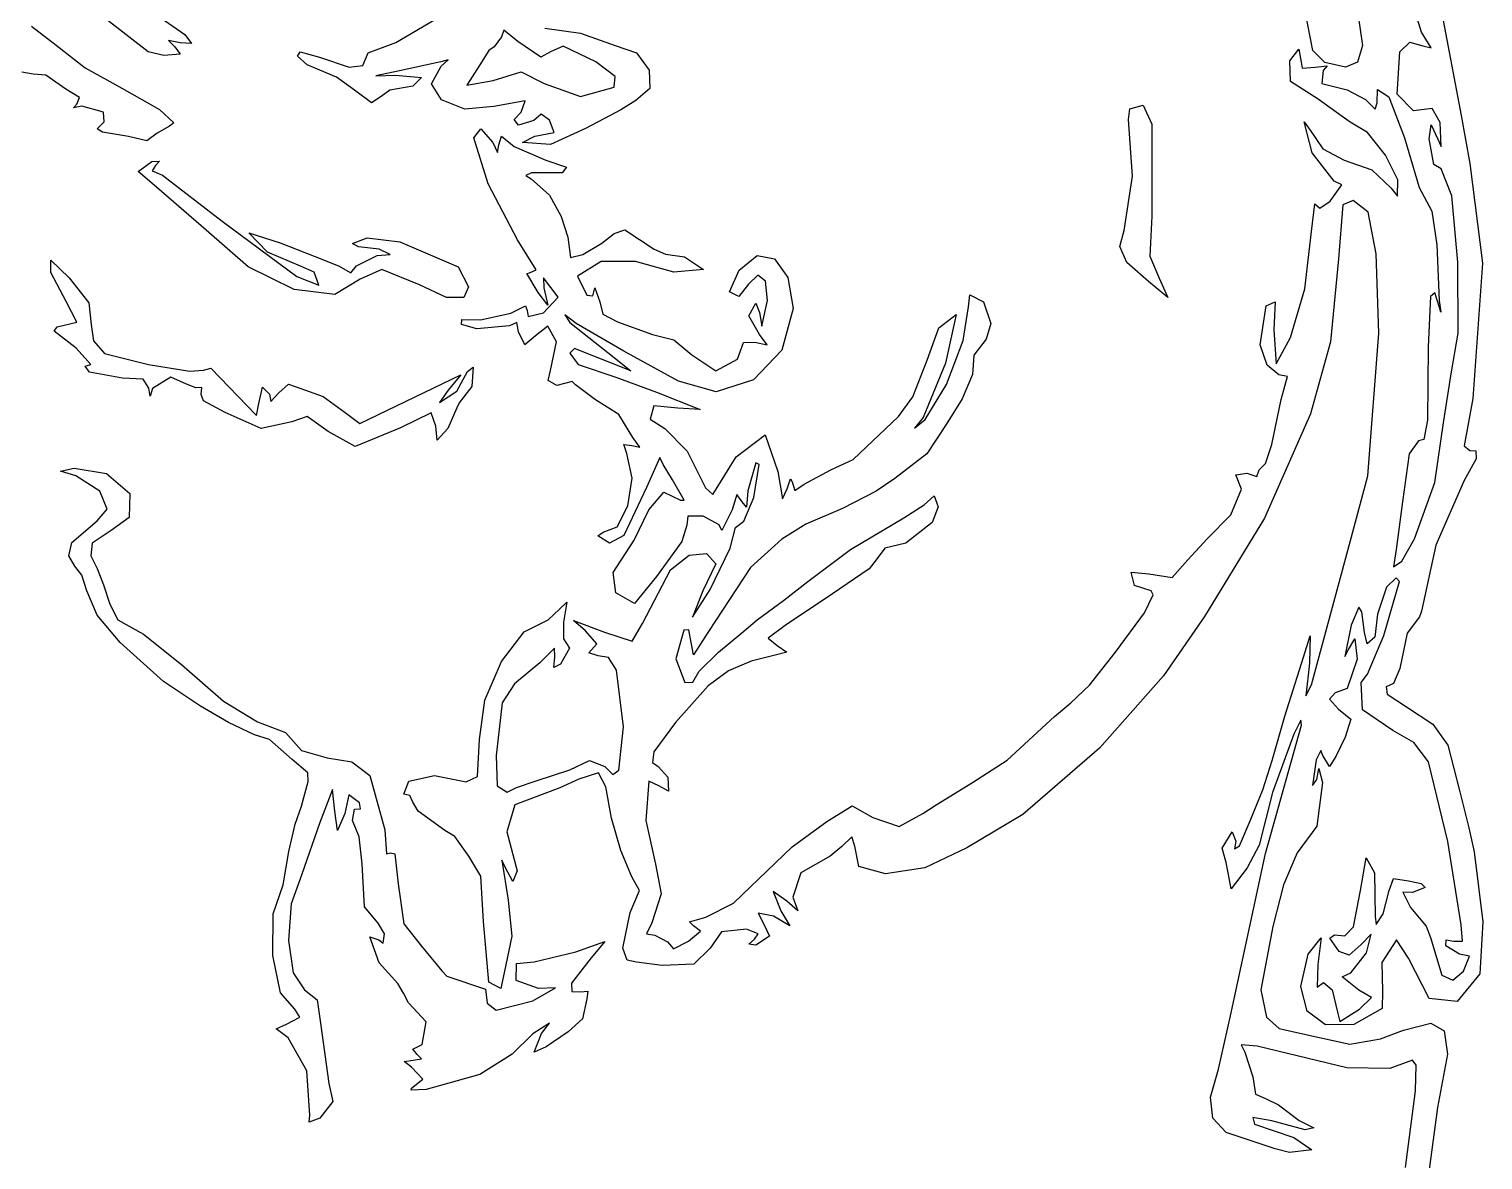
# Model space of a CAD drawing. Header units: centimetres. Extents: x 0 to 27.5, y -5.9 to 8.
# Drawn here: x 23.585 to 25.852, y -0.827 to 0.937 of the extents above; entities that cross this region are included whole.
import ezdxf

# ---------------------------------------------------------------- set-up
doc = ezdxf.new("R2010")
doc.units = ezdxf.units.CM
doc.header["$MEASUREMENT"] = 0
doc.layers.add('digi3 v3_Sketch1', color=7, linetype='Continuous')

msp = doc.modelspace()

# ---------------------------------------------------------------- linework, layer by layer
at = {"layer": 'digi3 v3_Sketch1'}
for p, q in [((25.5861, 0.9038), (25.5627, 1.0243)), ((25.756, 0.9322), (25.732, 1.0093)), ((23.731, 0.996), (23.8278, 0.9284)), ((25.6512, 0.9966), (25.6636, 0.9111)), ((24.1563, 0.9162), (24.2422, 0.9667)), ((25.7858, 0.9694), (25.8174, 0.8021)), ((23.5883, 0.9415), (23.6271, 0.9121)), ((23.7702, 0.9015), (23.7053, 0.9517)), ((24.3251, 0.9354), (24.3215, 0.925)), ((24.3469, 0.9175), (24.3251, 0.9354)), ((24.3889, 0.9386), (24.4446, 0.9307)), ((24.4446, 0.9307), (24.4986, 0.9116)), ((25.7711, 0.9076), (25.756, 0.9322)), ((23.6271, 0.9121), (23.6723, 0.8763)), ((23.8023, 0.9192), (23.8119, 0.9091)), ((23.8202, 0.9157), (23.8023, 0.9192)), ((23.8119, 0.9091), (23.8201, 0.8979)), ((23.8377, 0.9146), (23.8202, 0.9157)), ((23.8278, 0.9284), (23.8377, 0.9146)), ((24.1133, 0.9), (24.1563, 0.9162)), ((24.3098, 0.9094), (24.3018, 0.9037)), ((24.3215, 0.925), (24.3098, 0.9094)), ((24.3826, 0.893), (24.3469, 0.9175)), ((24.4173, 0.9102), (24.3977, 0.9016)), ((24.4683, 0.8861), (24.4173, 0.9102)), ((24.4986, 0.9116), (24.5318, 0.8998)), ((25.6636, 0.9111), (25.656, 0.8856)), ((25.7218, 0.9014), (25.7374, 0.9163)), ((25.7374, 0.9163), (25.7577, 0.9107)), ((25.7577, 0.9107), (25.7711, 0.9076)), ((23.7947, 0.8957), (23.7702, 0.9015)), ((23.7702, 0.9015), (23.7702, 0.9015)), ((23.8201, 0.8979), (23.7947, 0.8957)), ((24.0034, 0.8949), (24.0076, 0.9013)), ((24.0183, 0.8813), (24.0034, 0.8949)), ((24.0076, 0.9013), (24.0374, 0.8931)), ((24.0374, 0.8931), (24.0839, 0.8775)), ((24.1049, 0.8802), (24.1133, 0.9)), ((24.2269, 0.886), (24.1622, 0.8716)), ((24.2383, 0.8889), (24.2269, 0.886)), ((24.2273, 0.8792), (24.2383, 0.8889)), ((24.3018, 0.9037), (24.2876, 0.8813)), ((24.3977, 0.9016), (24.3826, 0.893)), ((24.4986, 0.8628), (24.4683, 0.8861)), ((24.5318, 0.8998), (24.5515, 0.8731)), ((25.5504, 0.8874), (25.5643, 0.9055)), ((25.5515, 0.855), (25.5504, 0.8874)), ((25.5643, 0.9055), (25.5684, 0.8856)), ((25.5684, 0.8856), (25.5699, 0.8758)), ((25.6053, 0.8846), (25.5861, 0.9038)), ((25.6373, 0.8778), (25.6053, 0.8846)), ((25.656, 0.8856), (25.6373, 0.8778)), ((25.7178, 0.8354), (25.7218, 0.9014)), ((23.5909, 0.8667), (23.5735, 0.8698)), ((23.611, 0.8649), (23.5909, 0.8667)), ((23.6419, 0.843), (23.611, 0.8649)), ((23.6723, 0.8763), (23.7291, 0.8449)), ((24.0641, 0.8618), (24.0183, 0.8813)), ((24.0919, 0.8419), (24.0641, 0.8618)), ((24.0839, 0.8775), (24.1049, 0.8802)), ((24.1622, 0.8716), (24.1253, 0.8642)), ((24.1253, 0.8642), (24.1562, 0.8651)), ((24.1562, 0.8651), (24.1964, 0.8615)), ((24.1964, 0.8615), (24.1828, 0.8479)), ((24.2124, 0.8515), (24.2273, 0.8792)), ((24.2876, 0.8813), (24.2671, 0.8493)), ((24.3081, 0.8568), (24.3521, 0.8705)), ((24.3521, 0.8705), (24.3877, 0.8519)), ((24.4968, 0.8463), (24.4986, 0.8628)), ((24.5515, 0.8731), (24.5528, 0.8441)), ((25.5699, 0.8758), (25.5901, 0.8774)), ((25.5901, 0.8774), (25.6085, 0.8799)), ((25.6023, 0.8726), (25.6006, 0.8523)), ((25.6085, 0.8799), (25.6023, 0.8726)), ((23.6633, 0.8303), (23.6419, 0.843)), ((23.7291, 0.8449), (23.7878, 0.8113)), ((24.1186, 0.822), (24.0919, 0.8419)), ((24.1474, 0.8419), (24.1338, 0.8319)), ((24.1828, 0.8479), (24.1474, 0.8419)), ((24.228, 0.8265), (24.2124, 0.8515)), ((24.2671, 0.8493), (24.3081, 0.8568)), ((24.3877, 0.8519), (24.4444, 0.832)), ((24.4444, 0.832), (24.4968, 0.8463)), ((24.4968, 0.8463), (24.4968, 0.8463)), ((24.5528, 0.8441), (24.531, 0.8258)), ((25.5948, 0.8279), (25.5515, 0.855)), ((25.6006, 0.8523), (25.6399, 0.8421)), ((25.6399, 0.8421), (25.6684, 0.827)), ((25.6869, 0.822), (25.6874, 0.8426)), ((25.6874, 0.8426), (25.7049, 0.8311)), ((23.654, 0.8143), (23.6593, 0.8201)), ((23.6669, 0.8166), (23.654, 0.8143)), ((23.6593, 0.8201), (23.6633, 0.8303)), ((23.7005, 0.8073), (23.6669, 0.8166)), ((24.1338, 0.8319), (24.1186, 0.822)), ((24.2639, 0.8121), (24.228, 0.8265)), ((24.3095, 0.8164), (24.2639, 0.8121)), ((24.3581, 0.8253), (24.3095, 0.8164)), ((24.352, 0.8076), (24.3581, 0.8253)), ((24.531, 0.8258), (24.5073, 0.811)), ((25.3012, 0.8128), (25.3218, 0.8185)), ((25.3218, 0.8185), (25.3351, 0.7886)), ((25.6322, 0.8005), (25.5948, 0.8279)), ((25.6684, 0.827), (25.6836, 0.812)), ((25.6836, 0.812), (25.6869, 0.822)), ((25.7049, 0.8311), (25.7291, 0.7672)), ((25.7435, 0.8092), (25.7178, 0.8354)), ((23.7019, 0.7921), (23.7005, 0.8073)), ((23.7878, 0.8113), (23.8102, 0.7907)), ((24.3411, 0.7961), (24.352, 0.8076)), ((24.3479, 0.7871), (24.3411, 0.7961)), ((24.3719, 0.7943), (24.3479, 0.7871)), ((24.3834, 0.8042), (24.3719, 0.7943)), ((24.3963, 0.7951), (24.3834, 0.8042)), ((24.4033, 0.7758), (24.3963, 0.7951)), ((24.4905, 0.8021), (24.4521, 0.7818)), ((24.5073, 0.811), (24.4905, 0.8021)), ((25.2987, 0.7959), (25.3012, 0.8128)), ((25.3054, 0.7075), (25.2987, 0.7959)), ((25.6446, 0.7918), (25.6322, 0.8005)), ((25.7723, 0.8132), (25.7435, 0.8092)), ((25.7851, 0.7913), (25.7723, 0.8132)), ((25.8174, 0.8021), (25.8314, 0.7274)), ((23.6907, 0.7816), (23.7019, 0.7921)), ((23.6992, 0.7763), (23.6907, 0.7816)), ((23.7398, 0.7694), (23.6992, 0.7763)), ((23.7846, 0.7745), (23.7685, 0.7624)), ((23.8037, 0.7853), (23.7846, 0.7745)), ((23.8102, 0.7907), (23.8037, 0.7853)), ((24.2781, 0.7673), (24.2891, 0.7815)), ((24.2891, 0.7815), (24.3077, 0.7598)), ((24.3734, 0.7697), (24.4033, 0.7758)), ((24.4521, 0.7818), (24.3978, 0.7567)), ((25.3351, 0.7886), (25.3351, 0.6454)), ((25.5731, 0.7921), (25.5824, 0.7794)), ((25.5855, 0.7437), (25.5731, 0.7921)), ((25.5824, 0.7794), (25.6022, 0.75)), ((25.6716, 0.7759), (25.6446, 0.7918)), ((25.6999, 0.7405), (25.6716, 0.7759)), ((25.7678, 0.7658), (25.7711, 0.7874)), ((25.7711, 0.7874), (25.7815, 0.765)), ((25.7865, 0.754), (25.7851, 0.7913)), ((23.7685, 0.7624), (23.7398, 0.7694)), ((24.3004, 0.6954), (24.2781, 0.7673)), ((24.3077, 0.7598), (24.3152, 0.7445)), ((24.3152, 0.7445), (24.3173, 0.7565)), ((24.3173, 0.7565), (24.3211, 0.7698)), ((24.3211, 0.7698), (24.341, 0.754)), ((24.341, 0.754), (24.3902, 0.7324)), ((24.3543, 0.7599), (24.3734, 0.7697)), ((24.3545, 0.7599), (24.3543, 0.7599)), ((24.3978, 0.7567), (24.3545, 0.7599)), ((25.6022, 0.75), (25.6353, 0.7324)), ((25.7291, 0.7672), (25.752, 0.6901)), ((25.7749, 0.726), (25.7678, 0.7658)), ((25.7815, 0.765), (25.7865, 0.754)), ((23.7548, 0.7149), (23.7763, 0.7304)), ((23.7763, 0.7304), (23.7882, 0.7308)), ((23.7882, 0.7308), (23.7819, 0.7243)), ((24.3902, 0.7324), (24.4229, 0.7218)), ((25.6197, 0.6999), (25.5855, 0.7437)), ((25.6353, 0.7324), (25.6785, 0.7176)), ((25.719, 0.7018), (25.6999, 0.7405)), ((25.7867, 0.7189), (25.7749, 0.726)), ((25.8314, 0.7274), (25.8509, 0.5717)), ((23.7835, 0.6905), (23.7548, 0.7149)), ((23.7819, 0.7243), (23.7766, 0.7158)), ((23.7766, 0.7158), (23.7928, 0.709)), ((23.7928, 0.709), (23.8858, 0.6375)), ((24.3683, 0.7129), (24.3591, 0.7088)), ((24.3591, 0.7088), (24.3677, 0.7036)), ((24.3677, 0.7036), (24.3961, 0.6779)), ((24.416, 0.713), (24.3683, 0.7129)), ((24.4229, 0.7218), (24.416, 0.713)), ((25.2924, 0.6229), (25.3054, 0.7075)), ((25.6785, 0.7176), (25.7078, 0.6893)), ((25.8029, 0.6771), (25.7867, 0.7189)), ((23.8608, 0.6233), (23.7835, 0.6905)), ((24.3465, 0.6083), (24.3004, 0.6954)), ((25.6133, 0.6686), (25.6316, 0.6942)), ((25.6316, 0.6942), (25.6197, 0.6999)), ((25.7078, 0.6893), (25.7186, 0.6761)), ((25.7186, 0.6761), (25.719, 0.7018)), ((25.752, 0.6901), (25.772, 0.6527)), ((24.3961, 0.6779), (24.4144, 0.6445)), ((25.5844, 0.6214), (25.5894, 0.6646)), ((25.5894, 0.6646), (25.5973, 0.6578)), ((25.5973, 0.6578), (25.6133, 0.6686)), ((25.6331, 0.6626), (25.6262, 0.5787)), ((25.6491, 0.6695), (25.6331, 0.6626)), ((25.6726, 0.6514), (25.6491, 0.6695)), ((25.8126, 0.5735), (25.8029, 0.6771)), ((23.8858, 0.6375), (24.0021, 0.5512)), ((24.4144, 0.6445), (24.4245, 0.6125)), ((25.3351, 0.6454), (25.3322, 0.5825)), ((25.6852, 0.5863), (25.6726, 0.6514)), ((25.772, 0.6527), (25.7795, 0.6005)), ((23.9263, 0.5659), (23.8608, 0.6233)), ((23.9273, 0.6194), (23.976, 0.6035)), ((23.9567, 0.5888), (23.9273, 0.6194)), ((24.4245, 0.6125), (24.4288, 0.5806)), ((24.4777, 0.603), (24.4972, 0.618)), ((24.4972, 0.618), (24.5138, 0.6236)), ((24.5138, 0.6236), (24.5594, 0.5939)), ((25.2856, 0.5977), (25.2924, 0.6229)), ((25.5741, 0.5318), (25.5844, 0.6214)), ((23.976, 0.6035), (24.0294, 0.583)), ((24.089, 0.6024), (24.1116, 0.6114)), ((24.0981, 0.5974), (24.089, 0.6024)), ((24.1304, 0.5936), (24.0981, 0.5974)), ((24.1116, 0.6114), (24.163, 0.6049)), ((24.1476, 0.5854), (24.1304, 0.5936)), ((24.163, 0.6049), (24.2539, 0.5663)), ((24.3756, 0.5616), (24.3465, 0.6083)), ((24.4481, 0.5855), (24.4777, 0.603)), ((24.5594, 0.5939), (24.5768, 0.586)), ((25.2966, 0.5731), (25.2856, 0.5977)), ((25.7795, 0.6005), (25.7834, 0.5134)), ((23.6188, 0.5575), (23.6185, 0.5766)), ((23.6185, 0.5766), (23.6472, 0.5489)), ((24.0077, 0.5671), (23.9567, 0.5888)), ((24.0294, 0.558), (24.0077, 0.5671)), ((24.0294, 0.583), (24.067, 0.5675)), ((24.067, 0.5675), (24.0866, 0.5569)), ((24.0866, 0.5569), (24.0952, 0.5675)), ((24.0952, 0.5675), (24.1274, 0.5837)), ((24.1274, 0.5837), (24.1476, 0.5854)), ((24.4288, 0.5806), (24.4481, 0.5855)), ((24.4769, 0.5742), (24.4396, 0.5516)), ((24.5303, 0.5745), (24.4769, 0.5742)), ((24.5901, 0.5578), (24.5303, 0.5745)), ((24.5768, 0.586), (24.6067, 0.5816)), ((24.6067, 0.5816), (24.6365, 0.5617)), ((24.6919, 0.5609), (24.72, 0.5836)), ((24.72, 0.5836), (24.7472, 0.5785)), ((24.7472, 0.5785), (24.7678, 0.5496)), ((25.3302, 0.5431), (25.2966, 0.5731)), ((25.3322, 0.5825), (25.3467, 0.5486)), ((25.6262, 0.5787), (25.6137, 0.4489)), ((25.6893, 0.4628), (25.6852, 0.5863)), ((25.8131, 0.4628), (25.8126, 0.5735)), ((25.8509, 0.5717), (25.8357, 0.3609)), ((23.6424, 0.5119), (23.6188, 0.5575)), ((23.6472, 0.5489), (23.6778, 0.5098)), ((23.998, 0.531), (23.9263, 0.5659)), ((24.0021, 0.5512), (24.0363, 0.5377)), ((24.0363, 0.5377), (24.0294, 0.558)), ((24.101, 0.5471), (24.0612, 0.5232)), ((24.1347, 0.5617), (24.101, 0.5471)), ((24.1936, 0.538), (24.1347, 0.5617)), ((24.2539, 0.5663), (24.2699, 0.5347)), ((24.3609, 0.5555), (24.3652, 0.5568)), ((24.3786, 0.5259), (24.3609, 0.5555)), ((24.3652, 0.5568), (24.3756, 0.5616)), ((24.4099, 0.5186), (24.3866, 0.5488)), ((24.3866, 0.5488), (24.3875, 0.5336)), ((24.4396, 0.5516), (24.4543, 0.522)), ((24.6365, 0.5617), (24.5901, 0.5578)), ((24.6769, 0.527), (24.6919, 0.5609)), ((24.7212, 0.5532), (24.7062, 0.5393)), ((24.7327, 0.544), (24.7212, 0.5532)), ((24.7361, 0.5134), (24.7327, 0.544)), ((24.7678, 0.5496), (24.7759, 0.5011)), ((25.3467, 0.5486), (25.3602, 0.5181)), ((24.0612, 0.5232), (23.998, 0.531)), ((24.1936, 0.538), (24.1936, 0.538)), ((24.2355, 0.5185), (24.1936, 0.538)), ((24.2699, 0.5347), (24.2624, 0.5181)), ((24.3937, 0.5061), (24.3786, 0.5259)), ((24.3875, 0.5336), (24.3937, 0.5061)), ((24.4543, 0.522), (24.4636, 0.5208)), ((24.4636, 0.5208), (24.4666, 0.5333)), ((24.4666, 0.5333), (24.4746, 0.5114)), ((24.6913, 0.5197), (24.6769, 0.527)), ((24.7062, 0.5393), (24.6913, 0.5197)), ((25.0496, 0.5037), (25.0517, 0.5226)), ((25.0517, 0.5226), (25.0726, 0.5114)), ((25.3302, 0.5431), (25.3302, 0.5431)), ((25.3602, 0.5181), (25.3302, 0.5431)), ((25.5516, 0.4561), (25.5741, 0.5318)), ((25.7766, 0.5254), (25.7697, 0.52)), ((25.7845, 0.5009), (25.7766, 0.5254)), ((23.6593, 0.4796), (23.6424, 0.5119)), ((23.6778, 0.5098), (23.6816, 0.4762)), ((24.2624, 0.5181), (24.2355, 0.5185)), ((24.3358, 0.4936), (24.3588, 0.5052)), ((24.3588, 0.5052), (24.3614, 0.4981)), ((24.3866, 0.4945), (24.4099, 0.5186)), ((24.4746, 0.5114), (24.4792, 0.4923)), ((24.707, 0.4897), (24.7178, 0.5093)), ((24.7178, 0.5093), (24.7237, 0.495)), ((24.7271, 0.4735), (24.7361, 0.5134)), ((24.7759, 0.5011), (24.7583, 0.4361)), ((25.0412, 0.4514), (25.0496, 0.5037)), ((25.0726, 0.5114), (25.0843, 0.4776)), ((25.5042, 0.4443), (25.5138, 0.5051)), ((25.5138, 0.5051), (25.5277, 0.5114)), ((25.5277, 0.5114), (25.5254, 0.4677)), ((25.7697, 0.52), (25.7661, 0.4412)), ((25.7834, 0.5134), (25.786, 0.4953)), ((25.786, 0.4953), (25.7845, 0.5009)), ((23.6286, 0.4723), (23.6593, 0.4796)), ((23.6816, 0.4762), (23.6853, 0.4506)), ((24.2589, 0.4764), (24.2593, 0.4841)), ((24.283, 0.4692), (24.2589, 0.4764)), ((24.2593, 0.4841), (24.2884, 0.4834)), ((24.2884, 0.4834), (24.3358, 0.4936)), ((24.3451, 0.4795), (24.3337, 0.4742)), ((24.3479, 0.4648), (24.3451, 0.4795)), ((24.3614, 0.4981), (24.3627, 0.4885)), ((24.3627, 0.4885), (24.3866, 0.4945)), ((24.4377, 0.4776), (24.4202, 0.4912)), ((24.4202, 0.4912), (24.4278, 0.4795)), ((24.4278, 0.4795), (24.4872, 0.4324)), ((24.5121, 0.4345), (24.4377, 0.4776)), ((24.4792, 0.4923), (24.5021, 0.4803)), ((24.5021, 0.4803), (24.5569, 0.4606)), ((24.7237, 0.4605), (24.707, 0.4897)), ((24.7237, 0.495), (24.7271, 0.4735)), ((25.0033, 0.471), (25.03, 0.4916)), ((25.03, 0.4916), (25.0138, 0.416)), ((25.0843, 0.4776), (25.0771, 0.4535)), ((23.624, 0.4657), (23.6286, 0.4723)), ((23.6583, 0.439), (23.624, 0.4657)), ((24.3337, 0.4742), (24.283, 0.4692)), ((24.3578, 0.4443), (24.3479, 0.4648)), ((24.3742, 0.4586), (24.3578, 0.4443)), ((24.3938, 0.4735), (24.3742, 0.4586)), ((24.4073, 0.4491), (24.3938, 0.4735)), ((24.5569, 0.4606), (24.5901, 0.4522)), ((24.7353, 0.4447), (24.7237, 0.4605)), ((24.985, 0.4206), (25.0033, 0.471)), ((25.0771, 0.4535), (25.058, 0.4281)), ((25.5254, 0.4677), (25.5294, 0.4149)), ((25.5294, 0.4149), (25.5516, 0.4561)), ((25.6723, 0.2402), (25.6893, 0.4628)), ((25.8019, 0.3994), (25.8131, 0.4628)), ((23.6812, 0.4138), (23.6583, 0.439)), ((23.6853, 0.4506), (23.7024, 0.4309)), ((23.7024, 0.4309), (23.771, 0.4138)), ((24.3979, 0.4043), (24.4073, 0.4491)), ((24.4351, 0.4386), (24.4276, 0.4312)), ((24.4276, 0.4312), (24.4411, 0.4138)), ((24.5228, 0.404), (24.4351, 0.4386)), ((24.4872, 0.4324), (24.5228, 0.404)), ((24.5974, 0.388), (24.5121, 0.4345)), ((24.5901, 0.4522), (24.6182, 0.429)), ((24.6891, 0.4219), (24.6988, 0.4482)), ((24.6988, 0.4482), (24.7162, 0.4486)), ((24.7583, 0.4361), (24.714, 0.3901)), ((24.7162, 0.4486), (24.7353, 0.4447)), ((25.0154, 0.3826), (25.0412, 0.4514)), ((25.5151, 0.4128), (25.5042, 0.4443)), ((25.6137, 0.4489), (25.5828, 0.3366)), ((25.7661, 0.4412), (25.7651, 0.327)), ((23.6724, 0.4113), (23.6812, 0.4138)), ((23.6788, 0.4019), (23.6724, 0.4113)), ((23.771, 0.4138), (23.8355, 0.4033)), ((24.2682, 0.4027), (24.2773, 0.4094)), ((24.2773, 0.4094), (24.2748, 0.3795)), ((24.4411, 0.4138), (24.4995, 0.394)), ((24.6182, 0.429), (24.6556, 0.4038)), ((24.6556, 0.4038), (24.6891, 0.4219)), ((24.9626, 0.3636), (24.985, 0.4206)), ((25.0138, 0.416), (24.9787, 0.3312)), ((25.058, 0.4281), (25.0557, 0.3982)), ((25.5334, 0.3976), (25.5151, 0.4128)), ((23.7306, 0.3923), (23.6788, 0.4019)), ((23.7628, 0.3907), (23.7306, 0.3923)), ((23.7716, 0.3769), (23.7628, 0.3907)), ((23.8056, 0.3938), (23.7773, 0.3765)), ((23.8302, 0.3829), (23.8056, 0.3938)), ((23.8355, 0.4033), (23.8565, 0.405)), ((23.8565, 0.405), (23.8683, 0.408)), ((23.8683, 0.408), (23.9395, 0.3341)), ((24.1006, 0.3215), (24.258, 0.3975)), ((24.258, 0.3975), (24.2382, 0.3735)), ((24.2516, 0.3724), (24.2682, 0.4027)), ((24.3941, 0.3888), (24.3979, 0.4043)), ((24.4074, 0.3811), (24.3941, 0.3888)), ((24.4313, 0.3875), (24.4074, 0.3811)), ((24.4367, 0.3822), (24.4313, 0.3875)), ((24.4995, 0.394), (24.563, 0.3707)), ((24.656, 0.3713), (24.5974, 0.388)), ((24.714, 0.3901), (24.656, 0.3713)), ((25.0557, 0.3982), (25.0398, 0.36)), ((25.547, 0.3951), (25.5334, 0.3976)), ((25.5371, 0.3593), (25.547, 0.3951)), ((25.7903, 0.3229), (25.8019, 0.3994)), ((23.7733, 0.3643), (23.7716, 0.3769)), ((23.7773, 0.3765), (23.7733, 0.3643)), ((23.8446, 0.3774), (23.8302, 0.3829)), ((23.8542, 0.3778), (23.8446, 0.3774)), ((23.8529, 0.3668), (23.8542, 0.3778)), ((23.8569, 0.3571), (23.8529, 0.3668)), ((23.9429, 0.3529), (23.9488, 0.3784)), ((23.9488, 0.3784), (23.9596, 0.3677)), ((23.9596, 0.3677), (23.9619, 0.3562)), ((23.9619, 0.3562), (23.9739, 0.3696)), ((23.9739, 0.3696), (23.9894, 0.3831)), ((23.9894, 0.3831), (24.0086, 0.3765)), ((24.0086, 0.3765), (24.0434, 0.364)), ((24.0434, 0.364), (24.0775, 0.3389)), ((24.2382, 0.3735), (24.2244, 0.3543)), ((24.2244, 0.3543), (24.2516, 0.3724)), ((24.2748, 0.3795), (24.2552, 0.3541)), ((24.468, 0.3589), (24.4367, 0.3822)), ((24.563, 0.3707), (24.6313, 0.3436)), ((24.9402, 0.3328), (24.9626, 0.3636)), ((24.9821, 0.3279), (25.0154, 0.3826)), ((23.8902, 0.3388), (23.8569, 0.3571)), ((23.9395, 0.3341), (23.9429, 0.3529)), ((24.2519, 0.3463), (24.2378, 0.3139)), ((24.2552, 0.3541), (24.2519, 0.3463)), ((24.5044, 0.3357), (24.468, 0.3589)), ((24.5589, 0.3494), (24.5532, 0.3283)), ((24.596, 0.3458), (24.5589, 0.3494)), ((24.6313, 0.3436), (24.596, 0.3458)), ((25.0398, 0.36), (25.0149, 0.3201)), ((25.5226, 0.2891), (25.5371, 0.3593)), ((25.8357, 0.3609), (25.8223, 0.2869)), ((23.9466, 0.3142), (23.8902, 0.3388)), ((23.9945, 0.3242), (23.9466, 0.3142)), ((24.0183, 0.3328), (23.9945, 0.3242)), ((24.0511, 0.3092), (24.0183, 0.3328)), ((24.0775, 0.3389), (24.1006, 0.3215)), ((24.2116, 0.3386), (24.1639, 0.3152)), ((24.2187, 0.3177), (24.2116, 0.3386)), ((24.2212, 0.296), (24.2187, 0.3177)), ((24.5261, 0.3001), (24.5044, 0.3357)), ((24.5532, 0.3283), (24.5758, 0.3142)), ((24.8697, 0.2654), (24.9402, 0.3328)), ((24.9787, 0.3312), (24.9652, 0.3143)), ((24.9652, 0.3143), (24.9821, 0.3279)), ((25.0149, 0.3201), (24.9846, 0.2745)), ((25.5828, 0.3366), (25.5111, 0.1742)), ((25.7651, 0.327), (25.7594, 0.2968)), ((25.7766, 0.2296), (25.7903, 0.3229)), ((24.0511, 0.3092), (24.0511, 0.3092)), ((24.0932, 0.2861), (24.0511, 0.3092)), ((24.1639, 0.3152), (24.0932, 0.2861)), ((24.2378, 0.3139), (24.2212, 0.296)), ((24.5369, 0.2849), (24.5261, 0.3001)), ((24.5758, 0.3142), (24.6108, 0.2784)), ((24.6873, 0.2699), (24.7324, 0.3043)), ((24.7324, 0.3043), (24.7522, 0.247)), ((25.7513, 0.2948), (25.7364, 0.2745)), ((25.7594, 0.2968), (25.7513, 0.2948)), ((24.5169, 0.2748), (24.5119, 0.2892)), ((24.5119, 0.2892), (24.5244, 0.2874)), ((24.5249, 0.2365), (24.5169, 0.2748)), ((24.5244, 0.2874), (24.5369, 0.2849)), ((24.6108, 0.2784), (24.6394, 0.2214)), ((24.9846, 0.2745), (24.9346, 0.2359)), ((25.5127, 0.2595), (25.5226, 0.2891)), ((25.7364, 0.2745), (25.7264, 0.1997)), ((25.8223, 0.2869), (25.8314, 0.2794)), ((25.8314, 0.2794), (25.8404, 0.2792)), ((25.8404, 0.2792), (25.841, 0.2665)), ((23.6336, 0.2474), (23.6551, 0.252)), ((23.6551, 0.252), (23.7056, 0.2439)), ((24.5683, 0.2686), (24.5474, 0.2217)), ((24.5734, 0.2576), (24.5683, 0.2686)), ((24.5877, 0.2337), (24.5734, 0.2576)), ((24.6559, 0.2192), (24.6873, 0.2699)), ((24.7178, 0.2604), (24.7056, 0.2166)), ((24.7148, 0.2062), (24.7233, 0.2578)), ((24.7233, 0.2578), (24.7178, 0.2604)), ((24.7933, 0.2269), (24.8349, 0.2496)), ((24.8349, 0.2496), (24.8697, 0.2654)), ((25.4989, 0.2392), (25.5027, 0.2497)), ((25.5027, 0.2497), (25.5127, 0.2595)), ((25.841, 0.2665), (25.8223, 0.2326)), ((23.6576, 0.2401), (23.6336, 0.2474)), ((23.6949, 0.2161), (23.6576, 0.2401)), ((23.7056, 0.2439), (23.7417, 0.2126)), ((24.5184, 0.1935), (24.5249, 0.2365)), ((24.606, 0.2022), (24.5877, 0.2337)), ((24.7522, 0.247), (24.7597, 0.2044)), ((24.7667, 0.2196), (24.7719, 0.2356)), ((24.7719, 0.2356), (24.7747, 0.2305)), ((24.7747, 0.2305), (24.7785, 0.217)), ((24.7785, 0.217), (24.7933, 0.2269)), ((24.9346, 0.2359), (24.9054, 0.216)), ((25.4663, 0.2415), (25.4837, 0.2441)), ((25.4749, 0.2192), (25.4663, 0.2415)), ((25.4837, 0.2441), (25.4989, 0.2392)), ((25.6464, 0.145), (25.6723, 0.2402)), ((25.7451, 0.1417), (25.7766, 0.2296)), ((25.8223, 0.2326), (25.7779, 0.1321)), ((23.7063, 0.1881), (23.6949, 0.2161)), ((23.7417, 0.2126), (23.7406, 0.1752)), ((24.5474, 0.2217), (24.5118, 0.1471)), ((24.5509, 0.1873), (24.5745, 0.2144)), ((24.5745, 0.2144), (24.6002, 0.2022)), ((24.6394, 0.2214), (24.651, 0.2111)), ((24.651, 0.2111), (24.6559, 0.2192)), ((24.6883, 0.2108), (24.681, 0.1873)), ((24.6965, 0.1997), (24.6883, 0.2108)), ((24.6994, 0.1692), (24.7148, 0.2062)), ((24.7056, 0.2166), (24.7034, 0.1911)), ((24.7597, 0.2044), (24.7667, 0.2196)), ((24.9054, 0.216), (24.8531, 0.1891)), ((24.9801, 0.1949), (24.9961, 0.209)), ((24.9961, 0.209), (25.0022, 0.1919)), ((25.4587, 0.1792), (25.4749, 0.2192)), ((23.6911, 0.1699), (23.7063, 0.1881)), ((24.5019, 0.1606), (24.5184, 0.1935)), ((24.5283, 0.14), (24.5509, 0.1873)), ((24.6002, 0.2022), (24.606, 0.2022)), ((24.681, 0.1873), (24.6647, 0.1549)), ((24.7034, 0.1911), (24.6965, 0.1997)), ((24.8531, 0.1891), (24.7958, 0.1648)), ((24.9484, 0.1748), (24.9801, 0.1949)), ((25.0022, 0.1919), (24.9927, 0.1671)), ((25.7264, 0.1997), (25.7165, 0.1251)), ((23.6512, 0.1363), (23.6911, 0.1699)), ((23.7406, 0.1752), (23.7128, 0.1549)), ((24.4798, 0.1523), (24.5019, 0.1606)), ((24.6101, 0.1632), (24.6024, 0.1375)), ((24.6117, 0.1774), (24.6101, 0.1632)), ((24.6358, 0.1771), (24.6117, 0.1774)), ((24.6608, 0.1638), (24.6358, 0.1771)), ((24.6647, 0.1549), (24.6608, 0.1638)), ((24.678, 0.1274), (24.6864, 0.1595)), ((24.6864, 0.1595), (24.6994, 0.1692)), ((24.7958, 0.1648), (24.7584, 0.1411)), ((24.8655, 0.1251), (24.9484, 0.1748)), ((24.9927, 0.1671), (24.9517, 0.135)), ((25.5111, 0.1742), (25.4176, 0.0205)), ((25.4217, 0.142), (25.4587, 0.1792)), ((23.6467, 0.1154), (23.6512, 0.1363)), ((23.7128, 0.1549), (23.6832, 0.135)), ((24.4713, 0.1467), (24.4798, 0.1523)), ((24.4898, 0.1353), (24.4713, 0.1467)), ((24.5118, 0.1471), (24.4898, 0.1353)), ((24.4955, 0.0893), (24.5283, 0.14)), ((24.6024, 0.1375), (24.5628, 0.083)), ((24.7584, 0.1411), (24.7096, 0.0973)), ((25.3917, 0.1089), (25.4217, 0.142)), ((25.5844, -0.086), (25.6464, 0.145)), ((25.7249, 0.1069), (25.7451, 0.1417)), ((23.6559, 0.099), (23.6467, 0.1154)), ((23.6832, 0.135), (23.6808, 0.1151)), ((23.6808, 0.1151), (23.6908, 0.0958)), ((24.585, 0.0936), (24.614, 0.1163)), ((24.614, 0.1163), (24.6409, 0.119)), ((24.6409, 0.119), (24.6553, 0.1029)), ((24.6467, 0.0627), (24.678, 0.1274)), ((24.7988, 0.0753), (24.8655, 0.1251)), ((24.9189, 0.1274), (24.9054, 0.1091)), ((24.9517, 0.135), (24.9189, 0.1274)), ((25.7165, 0.1251), (25.712, 0.098)), ((25.7779, 0.1321), (25.756, 0.0289)), ((23.6667, 0.0852), (23.6559, 0.099)), ((23.6908, 0.0958), (23.7008, 0.0703)), ((24.541, 0.01), (24.585, 0.0936)), ((24.6553, 0.1029), (24.6354, 0.0605)), ((24.7096, 0.0973), (24.6442, -0.0029)), ((24.8947, 0.0952), (24.8374, 0.056)), ((24.9054, 0.1091), (24.8947, 0.0952)), ((25.367, 0.0816), (25.3917, 0.1089)), ((25.712, 0.098), (25.7249, 0.1069)), ((23.6747, 0.0607), (23.6667, 0.0852)), ((23.7008, 0.0703), (23.7107, 0.0398)), ((24.4994, 0.0575), (24.4955, 0.0893)), ((24.5628, 0.083), (24.5285, 0.0411)), ((24.761, 0.0454), (24.7988, 0.0753)), ((25.3033, 0.0897), (25.3308, 0.0875)), ((25.3084, 0.069), (25.3033, 0.0897)), ((25.3341, 0.0608), (25.3084, 0.069)), ((25.3308, 0.0875), (25.367, 0.0816)), ((25.6972, -0.009), (25.7215, 0.0753)), ((25.7165, 0.081), (25.7014, 0.0664)), ((25.7215, 0.0753), (25.7165, 0.081)), ((23.6908, 0.0226), (23.6747, 0.0607)), ((24.5285, 0.0411), (24.4994, 0.0575)), ((24.619, 0.0199), (24.6467, 0.0627)), ((24.6354, 0.0605), (24.619, 0.0199)), ((24.7197, 0.0155), (24.761, 0.0454)), ((24.8374, 0.056), (24.7635, 0.0065)), ((25.3238, 0.0266), (25.3374, 0.0543)), ((25.3374, 0.0543), (25.3341, 0.0608)), ((25.7014, 0.0664), (25.6874, 0.0243)), ((23.7107, 0.0398), (23.7232, 0.0155)), ((24.3941, 0.0154), (24.4118, 0.0319)), ((24.4118, 0.0319), (24.4231, 0.0432)), ((24.4231, 0.0432), (24.4181, 0.0119)), ((25.2789, -0.0351), (25.3238, 0.0266)), ((25.6581, 0.0355), (25.646, 0.0071)), ((25.6629, 0.028), (25.6581, 0.0355)), ((25.6671, -0.0044), (25.6629, 0.028)), ((25.6874, 0.0243), (25.683, -0.0116)), ((25.756, 0.0289), (25.7526, 0.02)), ((23.7268, -0.0201), (23.6908, 0.0226)), ((23.7232, 0.0155), (23.763, -0.0069)), ((24.3567, -0.0034), (24.3941, 0.0154)), ((24.4181, 0.0119), (24.4178, -0.0143)), ((24.4524, -0.0014), (24.4336, 0.0143)), ((24.4336, 0.0143), (24.4821, -0.0039)), ((24.5253, -0.0177), (24.541, 0.01)), ((24.696, -0.0048), (24.7197, 0.0155)), ((24.7635, 0.0065), (24.737, -0.0131)), ((25.4176, 0.0205), (25.3537, -0.0716)), ((25.646, 0.0071), (25.6365, -0.0418)), ((25.7526, 0.02), (25.7333, -0.0052)), ((23.7942, -0.0808), (23.7268, -0.0201)), ((23.763, -0.0069), (23.8224, -0.0542)), ((24.3212, -0.0496), (24.3567, -0.0034)), ((24.4178, -0.0143), (24.4271, -0.0289)), ((24.4699, -0.0218), (24.4524, -0.0014)), ((24.4574, -0.0361), (24.4699, -0.0218)), ((24.4821, -0.0039), (24.5253, -0.0177)), ((24.6057, -0.0007), (24.5933, -0.0452)), ((24.6133, -0.0003), (24.6057, -0.0007)), ((24.6169, -0.0198), (24.6133, -0.0003)), ((24.6208, -0.0389), (24.6169, -0.0198)), ((24.6442, -0.0029), (24.6208, -0.0389)), ((24.6599, -0.0348), (24.696, -0.0048)), ((24.737, -0.0131), (24.751, -0.0243)), ((25.5689, -0.0526), (25.5821, -0.0096)), ((25.5821, -0.0096), (25.5814, -0.0521)), ((25.6422, -0.0309), (25.6519, -0.0143)), ((25.6519, -0.0143), (25.6555, -0.046)), ((25.6712, -0.0218), (25.6671, -0.0044)), ((25.683, -0.0116), (25.6712, -0.0218)), ((25.6717, -0.0691), (25.6972, -0.009)), ((25.7333, -0.0052), (25.7219, -0.0606)), ((24.4037, -0.0286), (24.3811, -0.0518)), ((24.4029, -0.0586), (24.4043, -0.0423)), ((24.4043, -0.0423), (24.4037, -0.0286)), ((24.4271, -0.0289), (24.4134, -0.0535)), ((24.4722, -0.0407), (24.4574, -0.0361)), ((24.4883, -0.0431), (24.4722, -0.0407)), ((24.5006, -0.0632), (24.4883, -0.0431)), ((24.5933, -0.0452), (24.6073, -0.0822)), ((24.6293, -0.0647), (24.6599, -0.0348)), ((24.748, -0.0398), (24.7107, -0.0488)), ((24.766, -0.0349), (24.748, -0.0398)), ((24.751, -0.0243), (24.766, -0.0349)), ((25.2382, -0.0865), (25.2789, -0.0351)), ((25.6365, -0.0418), (25.6422, -0.0309)), ((23.8224, -0.0542), (23.8881, -0.1114)), ((24.2954, -0.11), (24.3212, -0.0496)), ((24.3811, -0.0518), (24.3415, -0.0841)), ((24.4134, -0.0535), (24.4029, -0.0586)), ((24.5115, -0.1512), (24.5006, -0.0632)), ((24.6196, -0.0816), (24.6293, -0.0647)), ((24.675, -0.0638), (24.6434, -0.0874)), ((24.7107, -0.0488), (24.675, -0.0638)), ((25.5429, -0.135), (25.5689, -0.0526)), ((25.5814, -0.0521), (25.5752, -0.1031)), ((25.6555, -0.046), (25.6397, -0.0914)), ((25.7219, -0.0606), (25.7119, -0.084)), ((23.8521, -0.119), (23.7942, -0.0808)), ((24.3415, -0.0841), (24.3225, -0.1139)), ((24.6434, -0.0874), (24.5925, -0.1444)), ((24.6073, -0.0822), (24.6196, -0.0816)), ((25.2091, -0.1139), (25.2382, -0.0865)), ((25.3537, -0.0716), (25.2536, -0.1846)), ((25.5752, -0.1031), (25.5844, -0.086)), ((25.6615, -0.0823), (25.6717, -0.0691)), ((25.6638, -0.1249), (25.6615, -0.0823)), ((25.7119, -0.084), (25.7008, -0.0889)), ((25.7008, -0.0889), (25.7025, -0.1002)), ((23.8881, -0.1114), (23.941, -0.1438)), ((24.2868, -0.1712), (24.2954, -0.11)), ((25.6212, -0.0983), (25.6124, -0.1083)), ((25.6124, -0.1083), (25.6262, -0.1238)), ((25.6397, -0.0914), (25.6212, -0.0983)), ((25.7025, -0.1002), (25.7322, -0.1204)), ((23.8957, -0.1447), (23.8521, -0.119)), ((24.3225, -0.1139), (24.3129, -0.196)), ((25.1095, -0.2033), (25.1834, -0.1352)), ((25.1834, -0.1352), (25.2091, -0.1139)), ((25.5229, -0.2038), (25.5429, -0.135)), ((25.6262, -0.1238), (25.6455, -0.1395)), ((25.7113, -0.1573), (25.6638, -0.1249)), ((25.7322, -0.1204), (25.7736, -0.1474)), ((23.9363, -0.1637), (23.8957, -0.1447)), ((23.941, -0.1438), (23.9845, -0.16)), ((24.5041, -0.2192), (24.5115, -0.1512)), ((24.5925, -0.1444), (24.559, -0.1906)), ((25.5124, -0.3488), (25.5685, -0.1487)), ((25.5676, -0.141), (25.5569, -0.1628)), ((25.5685, -0.1487), (25.5676, -0.141)), ((25.6455, -0.1395), (25.6368, -0.1676)), ((25.7438, -0.176), (25.7113, -0.1573)), ((25.7736, -0.1474), (25.7968, -0.1802)), ((23.9597, -0.1711), (23.9363, -0.1637)), ((23.995, -0.2026), (23.9597, -0.1711)), ((23.9845, -0.16), (24.0094, -0.1884)), ((24.2839, -0.2291), (24.2868, -0.1712)), ((25.5569, -0.1628), (25.5236, -0.254)), ((25.6368, -0.1676), (25.6223, -0.1978)), ((25.7665, -0.2062), (25.7438, -0.176)), ((25.7968, -0.1802), (25.8156, -0.2529)), ((24.0192, -0.2233), (23.995, -0.2026)), ((24.0094, -0.1884), (24.0494, -0.1999)), ((24.0494, -0.1999), (24.088, -0.2062)), ((24.3129, -0.196), (24.3143, -0.2436)), ((24.559, -0.1906), (24.5565, -0.207)), ((25.0558, -0.2384), (25.1095, -0.2033)), ((25.2536, -0.1846), (25.1342, -0.2881)), ((25.5083, -0.2496), (25.5229, -0.2038)), ((25.5914, -0.2029), (25.5859, -0.2427)), ((25.599, -0.1883), (25.5914, -0.2029)), ((25.6018, -0.196), (25.599, -0.1883)), ((25.6123, -0.2131), (25.6018, -0.196)), ((25.6223, -0.1978), (25.6123, -0.2131)), ((24.0198, -0.2369), (24.0192, -0.2233)), ((24.088, -0.2062), (24.116, -0.2271)), ((24.3756, -0.2357), (24.4277, -0.2183)), ((24.4277, -0.2183), (24.4587, -0.204)), ((24.4724, -0.223), (24.4418, -0.2331)), ((24.4587, -0.204), (24.4823, -0.2134)), ((24.484, -0.2448), (24.4724, -0.223)), ((24.4823, -0.2134), (24.4948, -0.226)), ((24.4948, -0.226), (24.5041, -0.2192)), ((24.5565, -0.207), (24.5658, -0.2134)), ((24.5658, -0.2134), (24.5807, -0.2297)), ((25.5925, -0.2334), (25.5955, -0.2165)), ((25.5955, -0.2165), (25.6016, -0.2383)), ((25.7969, -0.3304), (25.7665, -0.2062)), ((24.0094, -0.2752), (24.0198, -0.2369)), ((24.0576, -0.249), (24.0383, -0.3004)), ((24.0614, -0.2827), (24.0576, -0.249)), ((24.116, -0.2271), (24.1395, -0.3121)), ((24.1692, -0.2564), (24.1767, -0.2361)), ((24.1767, -0.2361), (24.2167, -0.2272)), ((24.2167, -0.2272), (24.2661, -0.237)), ((24.2661, -0.237), (24.2839, -0.2291)), ((24.3143, -0.2436), (24.3299, -0.2533)), ((24.3299, -0.2533), (24.3445, -0.2458)), ((24.4124, -0.2466), (24.3419, -0.2731)), ((24.3445, -0.2458), (24.3756, -0.2357)), ((24.4418, -0.2331), (24.4124, -0.2466)), ((24.4928, -0.2941), (24.484, -0.2448)), ((24.5509, -0.2361), (24.5461, -0.2973)), ((24.5668, -0.2433), (24.5509, -0.2361)), ((24.5815, -0.2519), (24.5668, -0.2433)), ((24.5807, -0.2297), (24.5815, -0.2519)), ((24.999, -0.2732), (25.0558, -0.2384)), ((25.5859, -0.2427), (25.5925, -0.2334)), ((25.6016, -0.2383), (25.5926, -0.3064)), ((24.0833, -0.2574), (24.0769, -0.2864)), ((24.1001, -0.2699), (24.0833, -0.2574)), ((24.1015, -0.2795), (24.1001, -0.2699)), ((24.1785, -0.2583), (24.1692, -0.2564)), ((24.1824, -0.2677), (24.1785, -0.2583)), ((24.1914, -0.2831), (24.1824, -0.2677)), ((25.4887, -0.2982), (25.5083, -0.2496)), ((25.5236, -0.254), (25.5028, -0.3361)), ((25.8156, -0.2529), (25.8294, -0.3092)), ((23.9994, -0.3031), (24.0094, -0.2752)), ((24.0658, -0.313), (24.0614, -0.2827)), ((24.0769, -0.2864), (24.0658, -0.313)), ((24.089, -0.2975), (24.092, -0.2799)), ((24.092, -0.2799), (24.1015, -0.2795)), ((24.2121, -0.2981), (24.1914, -0.2831)), ((24.3419, -0.2731), (24.3296, -0.3154)), ((24.5072, -0.3441), (24.4928, -0.2941)), ((24.8287, -0.2991), (24.8681, -0.2746)), ((24.8681, -0.2746), (24.9002, -0.2929)), ((24.9002, -0.2929), (24.9411, -0.3071)), ((24.9411, -0.3071), (24.978, -0.2866)), ((24.978, -0.2866), (24.999, -0.2732)), ((25.1342, -0.2881), (25.0471, -0.3403)), ((23.9895, -0.3459), (23.9994, -0.3031)), ((24.0383, -0.3004), (24.0095, -0.3827)), ((24.0996, -0.323), (24.089, -0.2975)), ((24.1395, -0.3121), (24.142, -0.3493)), ((24.2331, -0.313), (24.2121, -0.2981)), ((24.2483, -0.3226), (24.2331, -0.313)), ((24.3296, -0.3154), (24.3456, -0.3762)), ((24.5461, -0.2973), (24.5616, -0.3654)), ((24.7745, -0.3386), (24.8287, -0.2991)), ((25.4452, -0.3409), (25.4605, -0.3154)), ((25.4605, -0.3154), (25.4665, -0.3296)), ((25.4718, -0.337), (25.4887, -0.2982)), ((25.5926, -0.3064), (25.5618, -0.3479)), ((25.8294, -0.3092), (25.8379, -0.3463)), ((24.1039, -0.3653), (24.0996, -0.323)), ((24.2706, -0.3529), (24.2483, -0.3226)), ((24.6831, -0.4265), (24.7745, -0.3386)), ((24.8521, -0.3379), (24.8336, -0.3532)), ((24.8677, -0.323), (24.8521, -0.3379)), ((24.8722, -0.3373), (24.8677, -0.323)), ((24.8785, -0.3695), (24.8722, -0.3373)), ((25.4665, -0.3296), (25.464, -0.3415)), ((25.464, -0.3415), (25.4718, -0.337)), ((25.5028, -0.3361), (25.4841, -0.3715)), ((25.8178, -0.46), (25.7969, -0.3304)), ((23.9808, -0.3981), (23.9895, -0.3459)), ((24.142, -0.3493), (24.1481, -0.3479)), ((24.1481, -0.3479), (24.1551, -0.3493)), ((24.1551, -0.3493), (24.1604, -0.3965)), ((24.289, -0.3841), (24.2706, -0.3529)), ((24.3272, -0.3703), (24.3216, -0.3596)), ((24.3216, -0.3596), (24.3318, -0.4216)), ((24.5244, -0.3852), (24.5072, -0.3441)), ((24.8336, -0.3532), (24.7882, -0.3792)), ((25.0471, -0.3403), (24.9812, -0.3713)), ((25.451, -0.3628), (25.4452, -0.3409)), ((25.4579, -0.6022), (25.5124, -0.3488)), ((25.5618, -0.3479), (25.5404, -0.3976)), ((25.6605, -0.4068), (25.6696, -0.3555)), ((25.6696, -0.3555), (25.6826, -0.3792)), ((25.8379, -0.3463), (25.8516, -0.4558)), ((24.0095, -0.3827), (23.9936, -0.4277)), ((24.1077, -0.4322), (24.1039, -0.3653)), ((24.2933, -0.4553), (24.289, -0.3841)), ((24.3391, -0.3927), (24.3272, -0.3703)), ((24.3456, -0.3762), (24.3391, -0.3927)), ((24.5363, -0.4068), (24.5244, -0.3852)), ((24.5616, -0.3654), (24.5703, -0.4119)), ((24.7882, -0.3792), (24.7756, -0.4171)), ((24.9199, -0.3809), (24.8785, -0.3695)), ((24.9812, -0.3713), (24.9199, -0.3809)), ((25.4566, -0.3902), (25.451, -0.3628)), ((25.4841, -0.3715), (25.4592, -0.4039)), ((25.6826, -0.3792), (25.6838, -0.4474)), ((23.9654, -0.4429), (23.9808, -0.3981)), ((24.1604, -0.3965), (24.1692, -0.4585)), ((24.5219, -0.4408), (24.5363, -0.4068)), ((25.4592, -0.4039), (25.4566, -0.3902)), ((25.5404, -0.3976), (25.524, -0.4628)), ((25.6498, -0.4636), (25.6605, -0.4068)), ((25.6961, -0.4429), (25.7052, -0.4066)), ((25.7052, -0.4066), (25.7122, -0.388)), ((25.7122, -0.388), (25.7357, -0.3917)), ((25.7357, -0.3917), (25.7551, -0.3959)), ((25.7617, -0.4021), (25.7418, -0.4097)), ((25.7551, -0.3959), (25.7617, -0.4021)), ((23.9936, -0.4277), (23.9894, -0.4845)), ((24.3318, -0.4216), (24.3373, -0.4777)), ((24.5703, -0.4119), (24.5556, -0.4569)), ((24.6397, -0.4484), (24.6831, -0.4265)), ((24.7664, -0.4231), (24.7449, -0.4084)), ((24.7449, -0.4084), (24.7571, -0.4385)), ((24.7832, -0.4386), (24.7664, -0.4231)), ((24.7756, -0.4171), (24.7832, -0.4386)), ((25.7269, -0.4091), (25.7389, -0.4334)), ((25.7418, -0.4097), (25.7269, -0.4091)), ((23.965, -0.5079), (23.9654, -0.4429)), ((24.1288, -0.4574), (24.1077, -0.4322)), ((24.5105, -0.4967), (24.5219, -0.4408)), ((24.6143, -0.4554), (24.6397, -0.4484)), ((24.7454, -0.4468), (24.7216, -0.4419)), ((24.7216, -0.4419), (24.7299, -0.4583)), ((24.7708, -0.4618), (24.7454, -0.4468)), ((24.7571, -0.4385), (24.7708, -0.4618)), ((25.6838, -0.4474), (25.685, -0.4596)), ((25.685, -0.4596), (25.6961, -0.4429)), ((25.7389, -0.4334), (25.7632, -0.4624)), ((24.1387, -0.4742), (24.1288, -0.4574)), ((24.1366, -0.4889), (24.1387, -0.4742)), ((24.1692, -0.4585), (24.1966, -0.4934)), ((24.3015, -0.5495), (24.2933, -0.4553)), ((24.5556, -0.4569), (24.5474, -0.4742)), ((24.5474, -0.4742), (24.5606, -0.4764)), ((24.6127, -0.4857), (24.6318, -0.4702)), ((24.6205, -0.462), (24.6143, -0.4554)), ((24.6318, -0.4702), (24.6205, -0.462)), ((24.6643, -0.471), (24.6466, -0.4967)), ((24.7032, -0.4669), (24.6643, -0.471)), ((24.7216, -0.4742), (24.7032, -0.4669)), ((24.7157, -0.4828), (24.7216, -0.4742)), ((24.7299, -0.4583), (24.7391, -0.478)), ((25.524, -0.4628), (25.5054, -0.5618)), ((25.6127, -0.4811), (25.6199, -0.4758)), ((25.6199, -0.4758), (25.6361, -0.4773)), ((25.6361, -0.4773), (25.6498, -0.4636)), ((25.6773, -0.4748), (25.6616, -0.4909)), ((25.6702, -0.5038), (25.6773, -0.4748)), ((25.7632, -0.4624), (25.7697, -0.4798)), ((25.8196, -0.4856), (25.8178, -0.46)), ((25.8516, -0.4558), (25.8467, -0.5367)), ((23.9894, -0.4845), (23.9963, -0.5351)), ((24.1159, -0.4792), (24.13, -0.4837)), ((24.1305, -0.5195), (24.1159, -0.4792)), ((24.13, -0.4837), (24.1366, -0.4889)), ((24.1966, -0.4934), (24.2284, -0.5319)), ((24.3373, -0.4777), (24.328, -0.5227)), ((24.4373, -0.5023), (24.4822, -0.4861)), ((24.4822, -0.4861), (24.461, -0.5115)), ((24.5175, -0.5152), (24.5105, -0.4967)), ((24.5606, -0.4764), (24.5803, -0.487)), ((24.5803, -0.487), (24.5897, -0.4975)), ((24.5897, -0.4975), (24.6127, -0.4857)), ((24.6466, -0.4967), (24.6214, -0.5217)), ((24.707, -0.4903), (24.7157, -0.4828)), ((24.7177, -0.4921), (24.707, -0.4903)), ((24.7391, -0.478), (24.7177, -0.4921)), ((25.5789, -0.5059), (25.5993, -0.4806)), ((25.5993, -0.4806), (25.594, -0.5221)), ((25.6272, -0.5021), (25.6127, -0.4811)), ((25.6616, -0.4909), (25.643, -0.5076)), ((25.7167, -0.4836), (25.694, -0.5192)), ((25.7354, -0.5123), (25.7167, -0.4836)), ((25.7697, -0.4798), (25.7875, -0.539)), ((25.7938, -0.4931), (25.794, -0.4839)), ((25.815, -0.5058), (25.7938, -0.4931)), ((25.794, -0.4839), (25.8063, -0.4858)), ((25.8063, -0.4858), (25.8196, -0.4856)), ((23.9769, -0.5664), (23.965, -0.5079)), ((24.1597, -0.552), (24.1305, -0.5195)), ((24.3443, -0.547), (24.3449, -0.5208)), ((24.3449, -0.5208), (24.3723, -0.5179)), ((24.3723, -0.5179), (24.4373, -0.5023)), ((24.461, -0.5115), (24.4307, -0.5513)), ((24.532, -0.5187), (24.5175, -0.5152)), ((24.5719, -0.5238), (24.532, -0.5187)), ((25.5674, -0.5564), (25.5789, -0.5059)), ((25.643, -0.5076), (25.6272, -0.5021)), ((25.6458, -0.5351), (25.6702, -0.5038)), ((25.694, -0.5192), (25.6948, -0.5637)), ((25.7675, -0.5752), (25.7354, -0.5123)), ((25.8304, -0.509), (25.815, -0.5058)), ((25.8211, -0.5327), (25.8304, -0.509)), ((23.9963, -0.5351), (24.0141, -0.5618)), ((24.2284, -0.5319), (24.2359, -0.5404)), ((24.2359, -0.5404), (24.2966, -0.5604)), ((24.328, -0.5227), (24.3203, -0.5596)), ((24.6214, -0.5217), (24.5719, -0.5238)), ((25.594, -0.5221), (25.593, -0.5573)), ((25.6323, -0.5412), (25.6458, -0.5351)), ((25.6583, -0.5623), (25.6323, -0.5412)), ((25.7875, -0.539), (25.8048, -0.5466)), ((25.8048, -0.5466), (25.8211, -0.5327)), ((25.8467, -0.5367), (25.8116, -0.58)), ((23.9989, -0.5918), (23.9769, -0.5664)), ((24.0141, -0.5618), (24.0341, -0.5773)), ((24.1687, -0.5669), (24.1597, -0.552)), ((24.2966, -0.5604), (24.299, -0.5825)), ((24.3203, -0.5596), (24.3015, -0.5495)), ((24.3792, -0.5596), (24.3443, -0.547)), ((24.3703, -0.5789), (24.4054, -0.5587)), ((24.4054, -0.5587), (24.3792, -0.5596)), ((24.4307, -0.5513), (24.4311, -0.5643)), ((24.4311, -0.5643), (24.4443, -0.5648)), ((24.4443, -0.5648), (24.456, -0.5635)), ((24.456, -0.5635), (24.4542, -0.5759)), ((25.5054, -0.5618), (25.5143, -0.6042)), ((25.5775, -0.5947), (25.5674, -0.5564)), ((25.593, -0.5573), (25.6028, -0.5501)), ((25.6028, -0.5501), (25.6166, -0.5614)), ((25.6166, -0.5614), (25.6252, -0.5988)), ((25.6779, -0.5735), (25.6583, -0.5623)), ((25.6948, -0.5637), (25.6947, -0.5906)), ((24.0341, -0.5773), (24.039, -0.6138)), ((24.1765, -0.5818), (24.1687, -0.5669)), ((24.2039, -0.6118), (24.1765, -0.5818)), ((24.299, -0.5825), (24.3128, -0.5931)), ((24.3128, -0.5931), (24.3703, -0.5789)), ((24.4542, -0.5759), (24.4475, -0.6069)), ((25.6592, -0.592), (25.6779, -0.5735)), ((25.8116, -0.58), (25.7675, -0.5752)), ((23.9859, -0.6153), (24.0067, -0.6042)), ((24.0067, -0.6042), (23.9989, -0.5918)), ((24.1974, -0.6469), (24.2039, -0.6118)), ((24.4475, -0.6069), (24.4251, -0.6274)), ((25.4391, -0.6855), (25.4579, -0.6022)), ((25.5143, -0.6042), (25.534, -0.6217)), ((25.6062, -0.616), (25.5775, -0.5947)), ((25.6252, -0.5988), (25.6287, -0.6108)), ((25.6287, -0.6108), (25.6592, -0.592)), ((25.6947, -0.5906), (25.6504, -0.6155)), ((23.9701, -0.6223), (23.9859, -0.6153)), ((23.9888, -0.6364), (23.9701, -0.6223)), ((24.039, -0.6138), (24.0523, -0.7077)), ((24.3703, -0.6304), (24.3379, -0.6619)), ((24.3962, -0.6135), (24.3703, -0.6304)), ((24.372, -0.659), (24.3836, -0.6298)), ((24.3836, -0.6298), (24.3962, -0.6135)), ((24.4251, -0.6274), (24.3911, -0.6505)), ((25.534, -0.6217), (25.5707, -0.6303)), ((25.5707, -0.6303), (25.6442, -0.6465)), ((25.6504, -0.6155), (25.6062, -0.616)), ((25.692, -0.6379), (25.7275, -0.6246)), ((25.7275, -0.6246), (25.7705, -0.6135)), ((25.7705, -0.6135), (25.791, -0.6255)), ((25.791, -0.6255), (25.7963, -0.6619)), ((24.0178, -0.6882), (23.9888, -0.6364)), ((24.1832, -0.6541), (24.1974, -0.6469)), ((24.1898, -0.6624), (24.1832, -0.6541)), ((24.3911, -0.6505), (24.372, -0.659)), ((25.4745, -0.6472), (25.4804, -0.6587)), ((25.4994, -0.6496), (25.4745, -0.6472)), ((25.6393, -0.6833), (25.4994, -0.6496)), ((25.6442, -0.6465), (25.692, -0.6379)), ((24.1695, -0.6735), (24.1836, -0.6716)), ((24.1811, -0.6822), (24.1695, -0.6735)), ((24.1836, -0.6716), (24.1964, -0.6694)), ((24.1964, -0.6694), (24.1898, -0.6624)), ((24.3379, -0.6619), (24.2874, -0.6935)), ((25.4804, -0.6587), (25.4929, -0.6972)), ((25.7419, -0.6714), (25.7063, -0.6841)), ((25.7473, -0.679), (25.7419, -0.6714)), ((25.7466, -0.7194), (25.7473, -0.679)), ((25.7963, -0.6619), (25.7807, -0.745)), ((24.0226, -0.7569), (24.0178, -0.6882)), ((24.1986, -0.7011), (24.1811, -0.6822)), ((24.1811, -0.7152), (24.1986, -0.7011)), ((24.2874, -0.6935), (24.2039, -0.7171)), ((25.4266, -0.729), (25.4391, -0.6855)), ((25.4929, -0.6972), (25.4968, -0.7244)), ((25.7063, -0.6841), (25.6393, -0.6833)), ((24.0523, -0.7077), (24.0581, -0.7359)), ((24.1806, -0.718), (24.1811, -0.7152)), ((24.2039, -0.7171), (24.1806, -0.718)), ((25.4968, -0.7244), (25.5128, -0.7312)), ((25.7309, -0.8388), (25.7466, -0.7194)), ((24.0581, -0.7359), (24.0378, -0.7619)), ((25.4306, -0.7616), (25.4266, -0.729)), ((25.5128, -0.7312), (25.5327, -0.7411)), ((25.5327, -0.7411), (25.565, -0.7652)), ((25.7807, -0.745), (25.7617, -0.8885)), ((24.0213, -0.7683), (24.0226, -0.7569)), ((24.0378, -0.7619), (24.0213, -0.7683)), ((24.0226, -0.7569), (24.0226, -0.7569)), ((25.4512, -0.784), (25.4306, -0.7616)), ((25.5222, -0.7658), (25.4929, -0.7608)), ((25.4929, -0.7608), (25.4953, -0.7713)), ((25.5745, -0.7801), (25.5222, -0.7658)), ((25.565, -0.7652), (25.5878, -0.777)), ((25.4888, -0.7969), (25.4512, -0.784)), ((25.4953, -0.7713), (25.5566, -0.7919)), ((25.5566, -0.7919), (25.585, -0.8114)), ((25.5878, -0.777), (25.5745, -0.7801)), ((25.5274, -0.8095), (25.4888, -0.7969)), ((25.5501, -0.8152), (25.5274, -0.8095)), ((25.585, -0.8114), (25.5501, -0.8152))]:
    msp.add_line(p, q, dxfattribs=at)

doc.saveas('drawing.dxf')
